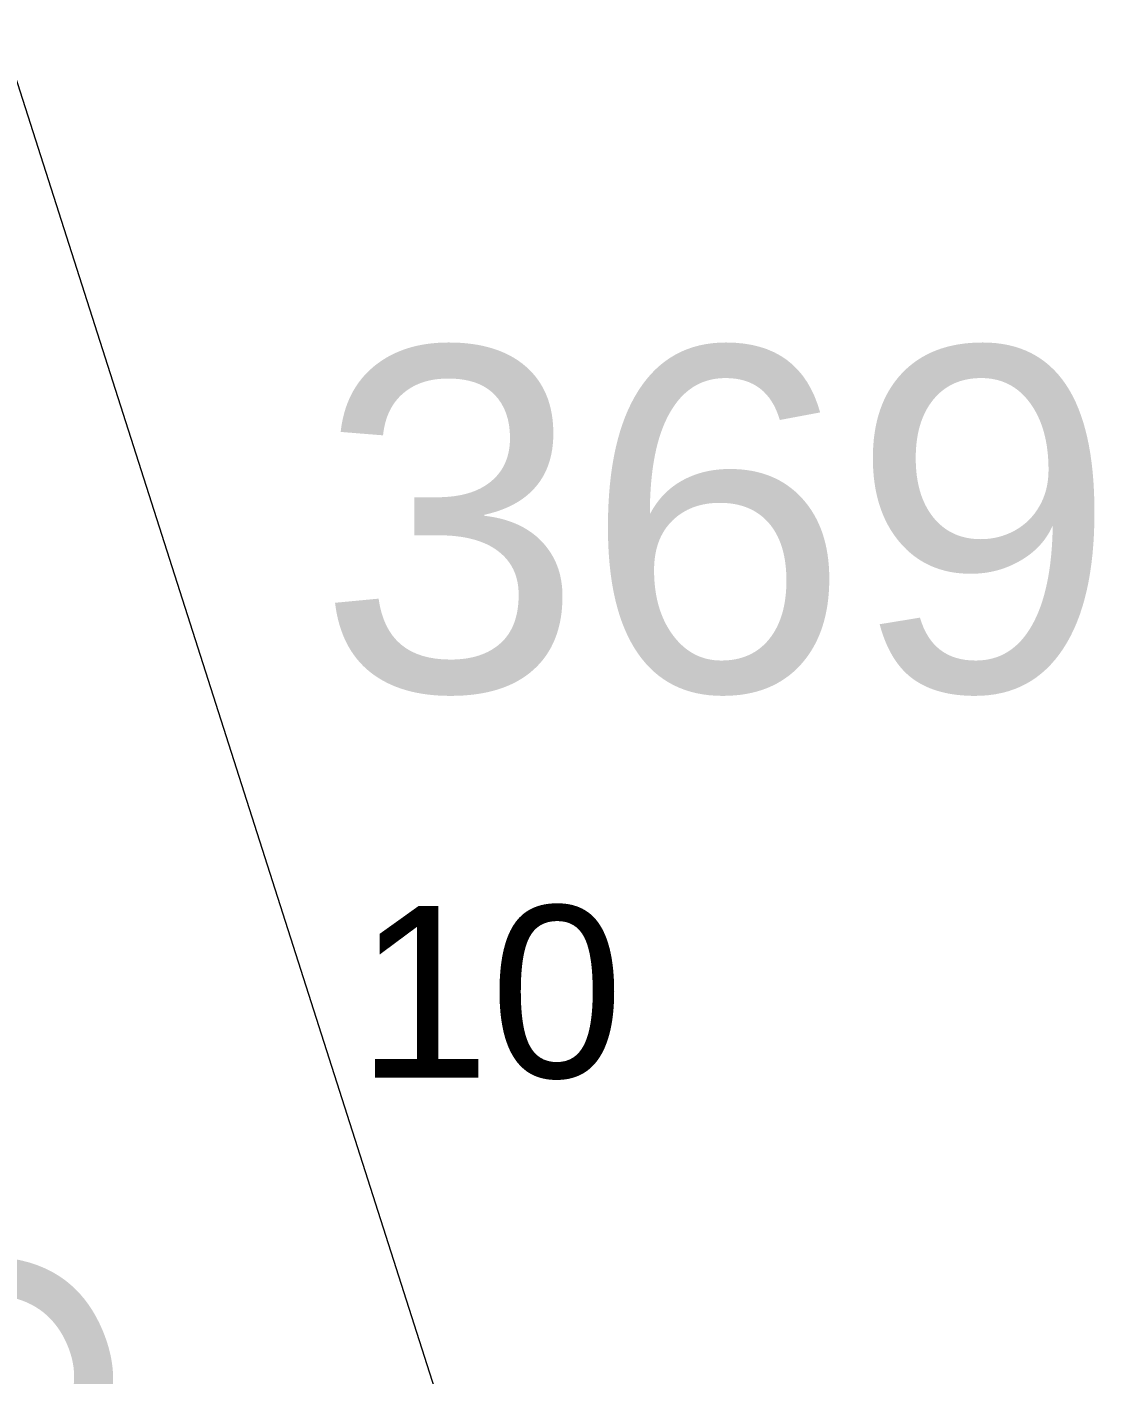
# Model space of a CAD drawing. Header units: millimetres. Extents: x 2232 to 85269, y -3593 to 5869.
# Drawn here: x 10168.6 to 10451.2, y -2047 to -1694 of the extents above; entities that cross this region are included whole.
import ezdxf

# ---------------------------------------------------------------- set-up
doc = ezdxf.new("R2010")
doc.units = ezdxf.units.MM
for name, color, linetype, lineweight in [('Kiris', 7, 'Continuous', 30), ('sıva iç', 21, 'Continuous', 0), ('ÖLÇÜ İÇ', 7, 'Continuous', 9)]:
    doc.layers.add(name, color=color, linetype=linetype, lineweight=lineweight)
for name, color, linetype in [('LINES', 50, 'Continuous'), ('Standart', 7, 'Continuous'), ('Yazi', 7, 'Continuous')]:
    doc.layers.add(name, color=color, linetype=linetype)
doc.styles.add('m2', font='arial.ttf', dxfattribs={"width": 0.8, "height": 16})
doc.styles.get("Standard").update_dxf_attribs({"font": 'arial.ttf'})

# ---------------------------------------------------------------- blocks, each defined once
blk = doc.blocks.new('IDE1091Entity92')
at = {"layer": 'Standart', "linetype": 'Continuous', "lineweight": -3}
h = blk.add_hatch(dxfattribs=at)
h.set_pattern_fill('ANSI33', color=171, scale=40, style=0)
h.set_pattern_definition([(45, (0, 0), (-7.071068, 7.071068), []), (45, (7.071, 0), (-7.071068, 7.071068), [5, -2.5])])
h.paths.add_polyline_path([(4780, -315), (3270, -315), (3270, -250), (4780, -250)])
blk = doc.blocks.new('IDE1091Entity249')
at = {"layer": 'Standart', "color": 159, "linetype": 'Continuous', "lineweight": -3}
blk.add_lwpolyline([(4780, -315), (3270, -315)], dxfattribs=at)
blk = doc.blocks.new('tyutyu')
at = {"layer": 'Standart'}
for name in ['IDE1091Entity92', 'IDE1091Entity249']:
    blk.add_blockref(name, (1027426.5, -397512), dxfattribs=at)
blk = doc.blocks.new('TTRYRTY')
at = {"layer": 'Kiris'}
blk.add_blockref('tyutyu', (209424.7, -12927.5), dxfattribs=at)
blk = doc.blocks.new('fgfd')
blk.add_polyline3d([(1156094.7, -438306.3, -138060.7), (1154059.6, -439355.5, -138060.7), (1156378.6, -446612.4, -138060.7), (1156460.8, -446945.8, -138060.7), (1156504.9, -447124.5, -138060.7)])
at = {"layer": 'LINES', "linetype": 'Continuous', "style": 'm2', "width": 0.8}
blk.add_text('TURGUT ÖZEL CAD.', height=361.382, rotation=293.0887, dxfattribs=at).set_placement((1153131.5, -439636.4))
at = {"layer": 'Yazi'}
for s, height, p in [('369', 360, (1154916.2, -441690.8, -138060.7)), ('10', 180, (1154958.1, -442096, -138060.7))]:
    blk.add_text(s, height=height, dxfattribs=at).set_placement(p)
blk = doc.blocks.new('GGGGG')
at = {"layer": 'sıva iç', "rotation": 298.9508757840127}
blk.add_blockref('TTRYRTY', (914553.9, 843877.3), dxfattribs=at)
at = {"layer": 'sıva iç'}
blk.add_blockref('fgfd', (0, 0), dxfattribs=at)

msp = doc.modelspace()

# ---------------------------------------------------------------- block references
at = {"layer": 'ÖLÇÜ İÇ', "xscale": 0.25, "yscale": 0.25, "zscale": 0.25}
msp.add_blockref('GGGGG', (-278484.47, 108554.7), dxfattribs=at)

doc.saveas('drawing.dxf')
